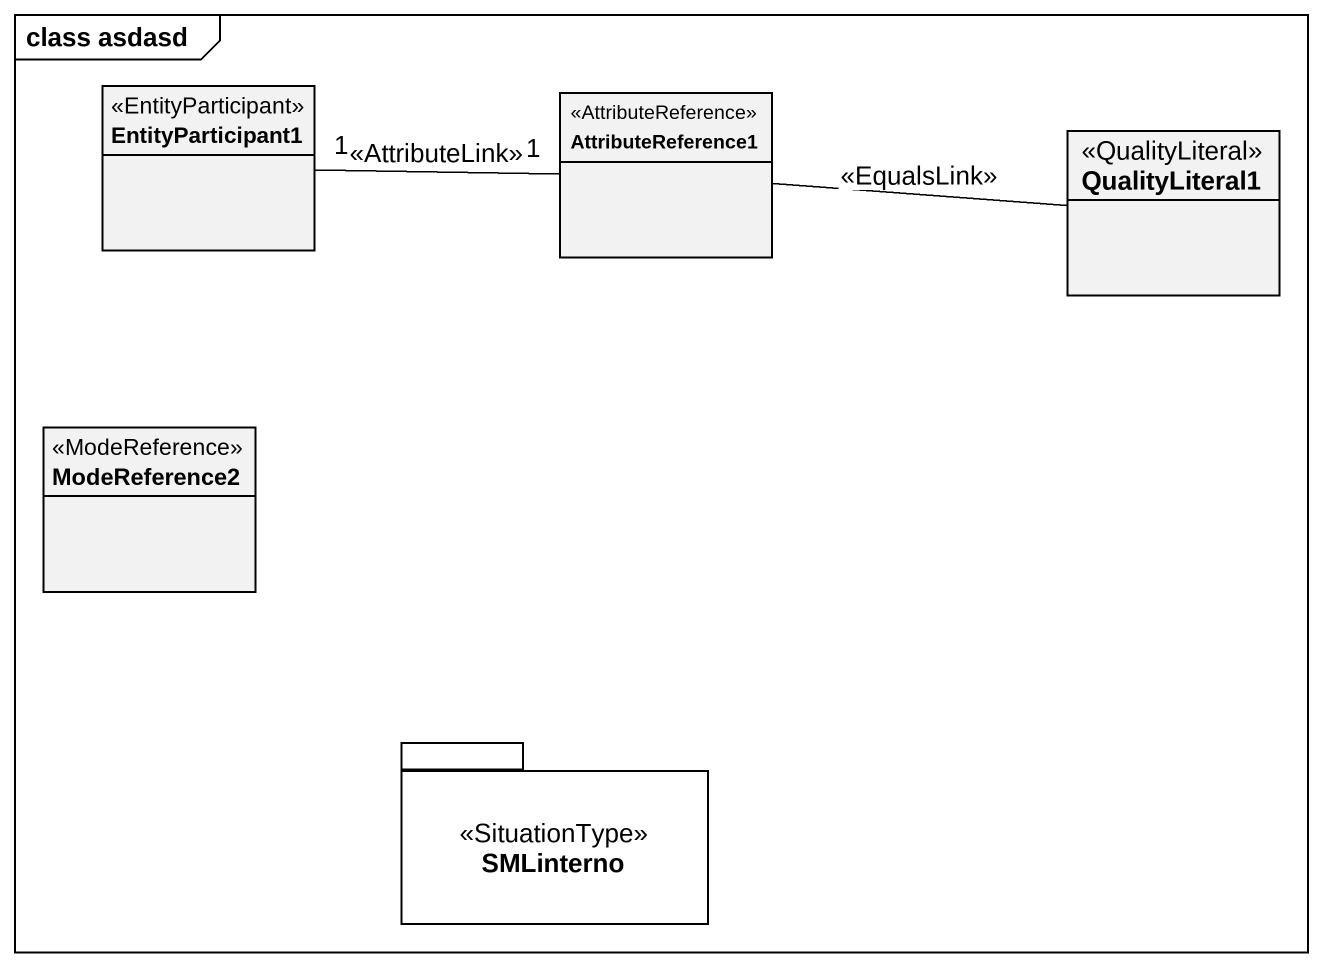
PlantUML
@startuml
mainframe class asdasd
hide circle
hide empty members
class EntityParticipant1 <<EntityParticipant>>
class AttributeReference1 <<AttributeReference>>
class QualityLiteral1 <<QualityLiteral>>
class ModeReference2 <<ModeReference>>
package SMLinterno <<SituationType>> {
}
EntityParticipant1 "1" -right- "1" AttributeReference1 : <<AttributeLink>>
AttributeReference1 -right- QualityLiteral1 : <<EqualsLink>>
@enduml
